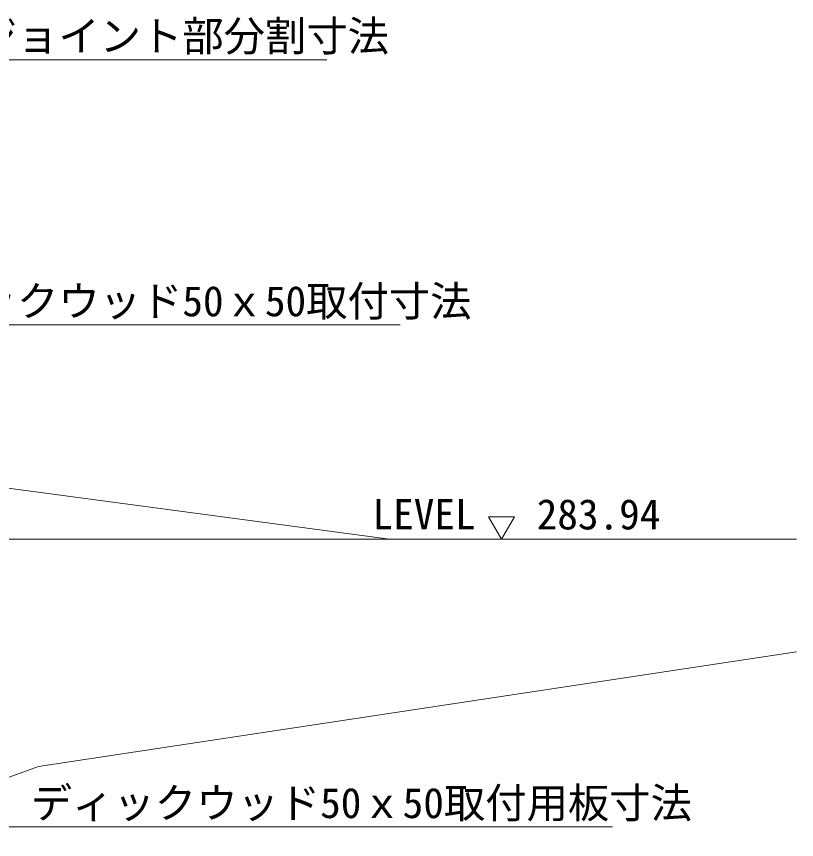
# Model space of a CAD drawing. Units: millimetres at full size; details may follow other scales. Extents: x 0 to 42000, y 0 to 29700.
# Drawn here: x 23784 to 27182, y 10213 to 13798 of the extents above; entities that cross this region are included whole.
import ezdxf
from ezdxf.enums import TextEntityAlignment as Align

# ---------------------------------------------------------------- set-up
doc = ezdxf.new("R2010")
doc.units = ezdxf.units.MM
doc.header["$LTSCALE"] = 100
for name, color, linetype, lineweight in [('D-STR', 1, 'Continuous', 13), ('D-STR-HTXT', 7, 'Continuous', 13), ('D-STR-TXT', 7, 'Continuous', 13)]:
    doc.layers.add(name, color=color, linetype=linetype, lineweight=lineweight)
doc.styles.add('ＭＳ ゴシック', font='')
doc.styles.get('ＭＳ ゴシック').set_extended_font_data('MS Gothic')

msp = doc.modelspace()

# ---------------------------------------------------------------- linework, layer by layer
at = {"layer": 'D-STR'}
for p, q in [((23322.4, 11799.4), (25409.3, 11520.5)), ((23322.4, 11520.5), (27182.3, 11520.5)), ((23880.4, 10530.5), (27182.3, 11029.7)), ((22994.2, 10212.8), (23880.4, 10530.5))]:
    msp.add_line(p, q, dxfattribs=at)
at = {"layer": 'D-STR-HTXT'}
for points in [[(22334.6, 13079.1), (23052.3, 13608.9), (23202.3, 13608.9), (25136.3, 13608.9)], [(22423, 12014.7), (23052.3, 12454.3), (23202.3, 12454.3), (25456.1, 12454.3)], [(22769.9, 11169.4), (23652.4, 10268.8), (23802.4, 10268.8), (26381.1, 10268.8)]]:
    msp.add_lwpolyline(points, dxfattribs=at)
at = {"layer": 'D-STR-TXT'}
for p, q in [((25953.9, 11619), (25840.1, 11619)), ((25840.1, 11619), (25897, 11520.5)), ((25897, 11520.5), (25953.9, 11619))]:
    msp.add_line(p, q, dxfattribs=at)

# ---------------------------------------------------------------- texts
at = {"layer": 'D-STR-HTXT', "style": 'ＭＳ ゴシック'}
for s, p in [('手摺ジョイント部分割寸法', (23246.7, 13778.3)), ('ディックウッド50ｘ50取付寸法', (23246.7, 12623.7)), ('ディックウッド50ｘ50取付用板寸法', (23846.8, 10438.2))]:
    msp.add_text(s, height=132, dxfattribs=at).set_placement(p, align=Align.TOP_LEFT)
at = {"layer": 'D-STR-TXT', "style": 'ＭＳ ゴシック'}
msp.add_text('LEVEL', height=132, dxfattribs=at).set_placement((25559.9, 11696.4), align=Align.TOP_CENTER)
msp.add_text('283.94', height=132, dxfattribs=at).set_placement((26050.5, 11695.5), align=Align.TOP_LEFT)

doc.saveas('drawing.dxf')
